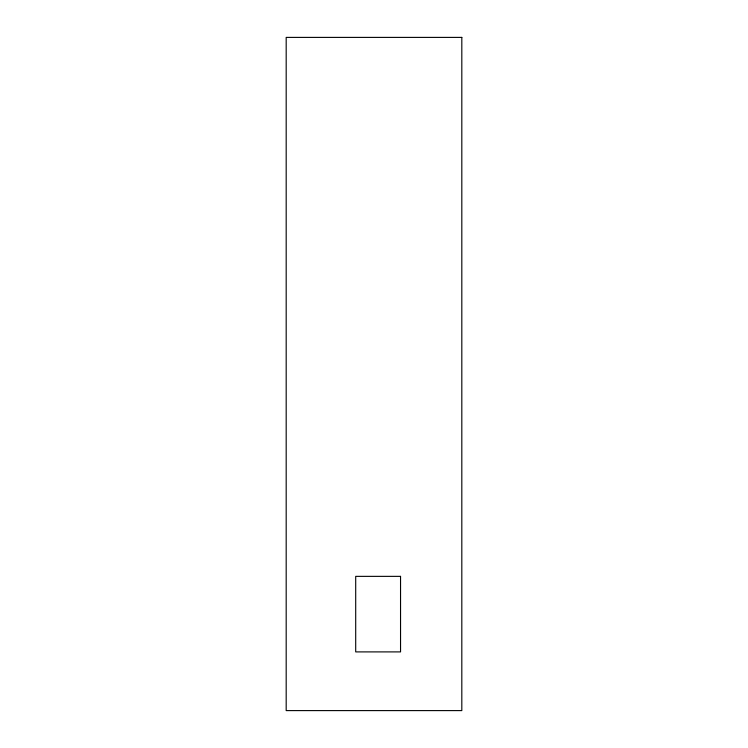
<?xml version="1.0" encoding="UTF-8"?>
<svg xmlns="http://www.w3.org/2000/svg" width="748" height="748" viewBox="0 0 748 748"><rect width="100%" height="100%" fill="white"/><g stroke="black" fill="none" stroke-linecap="round" stroke-linejoin="round"><path stroke-width="1.12" d="M461.815 37.4L286.185 37.4L286.185 710.6L461.815 710.6L461.815 37.4M400.545 576.362L355.702 576.362L355.702 651.901L400.545 651.901L400.545 576.362"/></g></svg>
